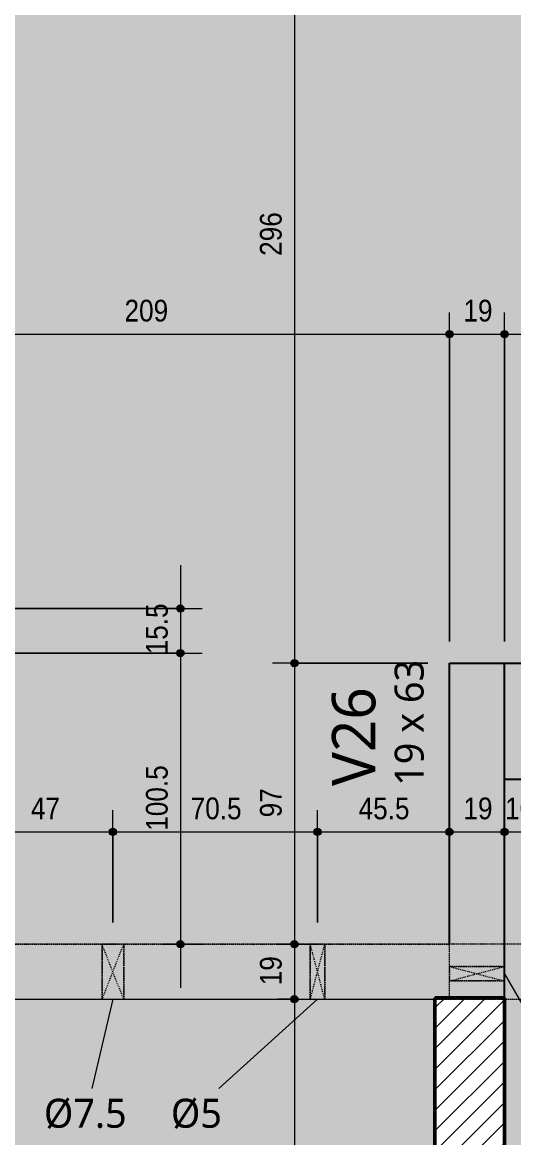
# Model space of a CAD drawing. Header units: centimetres. Extents: x -1475 to 26323, y -1238 to 84208.
# Drawn here: x 8368.9 to 8538.5, y -849.5 to -464.6 of the extents above; entities that cross this region are included whole.
import ezdxf

# ---------------------------------------------------------------- set-up
doc = ezdxf.new("R2010")
doc.units = ezdxf.units.CM
doc.linetypes.add('Hidden', pattern=[0.714375, 0.47625, -0.238125])
doc.linetypes.add('Traço', pattern=[0.635, 0.3175, -0.3175])
for name, color, linetype, lineweight in [('A-ANNO-DIMS', 7, 'Continuous', 9), ('A-ANNO-DIMS-50', 7, 'Continuous', 9), ('A-DETL', 7, 'Hidden', 18), ('A-FLOR', 7, 'Continuous', 9), ('A-GENM', 7, 'Continuous', 18), ('A-GENM-HDLN', 7, 'Traço', 18), ('A-GENM-IDEN', 7, 'Continuous', 9), ('S-BEAM', 7, 'Continuous', 9), ('S-BEAM-IDEN', 7, 'Continuous', 9), ('S-COLS', 7, 'Continuous', 9)]:
    doc.layers.add(name, color=color, linetype=linetype, lineweight=lineweight)
doc.styles.add('Fira Sans', font='', dxfattribs={"width": 0.9, "height": 7.5})
doc.styles.add('Gadugi', font='gadugi.ttf', dxfattribs={"height": 10})
doc.styles.add('Gadugi_1', font='gadugi.ttf', dxfattribs={"height": 15})
doc.styles.get('Fira Sans').set_extended_font_data('Fira Sans')
doc.dimstyles.new('PED_R80_1_5mm_ACIMA_As_ESQ__R00', dxfattribs={"dimscale": 30.48, "dimtxt": 10.229846, "dimasz": 0.328084, "dimexe": 0.246063, "dimexo": 0.246063, "dimgap": 0.049213, "dimtad": 1, "dimdec": 1, "dimrnd": 0.5, "dimdsep": 46, "dimtxsty": 'Fira Sans', "dimblk1": 'DOTSMALL', "dimblk2": 'DOTSMALL', "dimsah": 1, "dimcen": 0.09, "dimdle": 0.492126, "dimazin": 0, "dimtfac": 1, "dimtdec": 4, "dimtix": 1, "dimtmove": 0, "dimatfit": 3, "dimfxl": 1, "dimtvp": 1, "dimtolj": 1, "dimtzin": 0, "dimarcsym": 2})
doc.dimstyles.new('PED_R80_1_5mm_ACIMA_As_ESQ__R00_4', dxfattribs={"dimscale": 30.48, "dimtxt": 10.229846, "dimasz": 0.328084, "dimexe": 0.246063, "dimexo": 0.246063, "dimgap": 0.049213, "dimtad": 1, "dimdec": 1, "dimrnd": 0.5, "dimdsep": 46, "dimtxsty": 'Fira Sans', "dimblk1": 'DOTSMALL', "dimblk2": 'DOTSMALL', "dimsah": 1, "dimcen": 0.09, "dimdle": 0.492126, "dimazin": 0, "dimtfac": 1, "dimtdec": 4, "dimtix": 1, "dimtmove": 0, "dimatfit": 3, "dimfxl": 1, "dimtvp": 1, "dimtolj": 1, "dimtzin": 0, "dimarcsym": 2})

# ---------------------------------------------------------------- blocks, each defined once
blk = doc.blocks.new('PED_FURO_CIRCULAR_R04_2020 _INSTÂNCIA_ - FURO CIRC-4080988-PL300 - FORMA DO DUPLEX SUPERIOR')
at = {"layer": 'A-GENM-HDLN'}
for p, q in [((2.5, 9.5), (-2.5, -9.5)), ((-2.5, 9.5), (2.5, -9.5)), ((-2.5, 9.5), (-2.5, -9.5)), ((2.5, -9.5), (2.5, 9.5)), ((-2.5, -9.5), (2.5, -9.5))]:
    blk.add_line(p, q, dxfattribs=at)
blk = doc.blocks.new('PED_FURO_CIRCULAR_R04_2020 _INSTÂNCIA_ - FURO CIRC-V2-PL300 - FORMA DO DUPLEX SUPERIOR')
at = {"layer": 'A-GENM-HDLN'}
for p, q in [((3.75, 9.5), (-3.75, -9.5)), ((-3.75, 9.5), (3.75, -9.5)), ((-3.75, 9.5), (-3.75, -9.5)), ((3.75, -9.5), (3.75, 9.5)), ((-3.75, -9.5), (3.75, -9.5))]:
    blk.add_line(p, q, dxfattribs=at)
blk = doc.blocks.new('PED_FURO_CIRCULAR_R04_2020 _INSTÂNCIA_ - FURO CIRC-4080989-PL300 - FORMA DO DUPLEX SUPERIOR')
at = {"layer": 'A-GENM-HDLN'}
for p, q in [((2.5, 9.5), (-2.5, -9.5)), ((-2.5, 9.5), (2.5, -9.5)), ((2.5, 9.5), (-2.5, 9.5)), ((-2.5, 9.5), (-2.5, -9.5)), ((2.5, -9.5), (2.5, 9.5))]:
    blk.add_line(p, q, dxfattribs=at)
blk = doc.blocks.new('DIMBLOCK70-PL300 - FORMA DO DUPLEX SUPERIOR')
at = {"layer": 'A-ANNO-DIMS-50', "true_color": 0x000032}
h = blk.add_hatch(color=178, dxfattribs=at)
edge = h.paths.add_edge_path(flags=0)
edge.add_arc((8462.78, -389.75), 1.25, 0, 360)
h = blk.add_hatch(color=178, dxfattribs=at)
edge = h.paths.add_edge_path(flags=0)
edge.add_arc((8462.78, -685.75), 1.25, 0, 360)
at = {"layer": 'A-ANNO-DIMS-50', "color": 178, "true_color": 0x000032}
for p, q in [((8457.05, -389.75), (8470.28, -389.75)), ((8462.78, -389.75), (8457.05, -389.75)), ((8462.78, -389.75), (8462.78, -685.75)), ((8508.78, -685.75), (8455.28, -685.75)), ((8462.78, -685.75), (8508.78, -685.75))]:
    blk.add_line(p, q, dxfattribs=at)
for centre in [(8462.78, -389.75), (8462.78, -685.75)]:
    blk.add_circle(centre, 1.25, dxfattribs=at)
at = {"layer": 'A-ANNO-DIMS-50', "color": 0, "insert": (8450.89, -545.23), "char_height": 7.5, "width": 17.9416, "attachment_point": 1, "rotation": 90, "line_spacing_factor": 1.049215, "style": 'Fira Sans'}
blk.add_mtext('296', dxfattribs=at)
blk = doc.blocks.new('_DotSmall')
at = {"color": 0, "linetype": 'ByBlock', "const_width": 0.5}
blk.add_lwpolyline([(-0.0625, 0, 1), (0.0625, 0, 1)], format="xyb", close=True, dxfattribs=at)
blk = doc.blocks.new('DIMBLOCK71-PL300 - FORMA DO DUPLEX SUPERIOR')
at = {"layer": 'A-ANNO-DIMS-50', "true_color": 0x000032}
h = blk.add_hatch(color=178, dxfattribs=at)
edge = h.paths.add_edge_path(flags=0)
edge.add_arc((8462.78, -685.75), 1.25, 0, 360)
h = blk.add_hatch(color=178, dxfattribs=at)
edge = h.paths.add_edge_path(flags=0)
edge.add_arc((8462.78, -782.75), 1.25, 0, 360)
at = {"layer": 'A-ANNO-DIMS-50', "color": 178, "true_color": 0x000032}
for p, q in [((8508.78, -685.75), (8455.28, -685.75)), ((8462.78, -685.75), (8462.78, -782.75)), ((8462.78, -685.75), (8508.78, -685.75)), ((8457.05, -782.75), (8470.28, -782.75)), ((8462.78, -782.75), (8457.05, -782.75))]:
    blk.add_line(p, q, dxfattribs=at)
for centre in [(8462.78, -685.75), (8462.78, -782.75)]:
    blk.add_circle(centre, 1.25, dxfattribs=at)
at = {"layer": 'A-ANNO-DIMS-50', "color": 0, "insert": (8450.89, -738.97), "char_height": 7.5, "width": 11.3315, "attachment_point": 1, "rotation": 90, "line_spacing_factor": 1.049215, "style": 'Fira Sans'}
blk.add_mtext('97', dxfattribs=at)
blk = doc.blocks.new('DIMBLOCK72-PL300 - FORMA DO DUPLEX SUPERIOR')
at = {"layer": 'A-ANNO-DIMS-50', "true_color": 0x000032}
h = blk.add_hatch(color=178, dxfattribs=at)
edge = h.paths.add_edge_path(flags=0)
edge.add_arc((8462.78, -782.75), 1.25, 0, 360)
h = blk.add_hatch(color=178, dxfattribs=at)
edge = h.paths.add_edge_path(flags=0)
edge.add_arc((8462.78, -801.75), 1.25, 0, 360)
at = {"layer": 'A-ANNO-DIMS-50', "color": 178, "true_color": 0x000032}
for p, q in [((8457.05, -782.75), (8470.28, -782.75)), ((8462.78, -782.75), (8457.05, -782.75)), ((8462.78, -782.75), (8462.78, -801.75)), ((8457.05, -801.75), (8470.28, -801.75)), ((8462.78, -801.75), (8457.05, -801.75))]:
    blk.add_line(p, q, dxfattribs=at)
for centre in [(8462.78, -782.75), (8462.78, -801.75)]:
    blk.add_circle(centre, 1.25, dxfattribs=at)
at = {"layer": 'A-ANNO-DIMS-50', "color": 0, "insert": (8450.89, -796.91), "char_height": 7.5, "width": 11.1741, "attachment_point": 1, "rotation": 90, "line_spacing_factor": 1.049215, "style": 'Fira Sans'}
blk.add_mtext('19', dxfattribs=at)
blk = doc.blocks.new('DIMBLOCK73-PL300 - FORMA DO DUPLEX SUPERIOR')
at = {"layer": 'A-ANNO-DIMS-50', "true_color": 0x000032}
h = blk.add_hatch(color=178, dxfattribs=at)
edge = h.paths.add_edge_path(flags=0)
edge.add_arc((8462.78, -801.75), 1.25, 0, 360)
h = blk.add_hatch(color=178, dxfattribs=at)
edge = h.paths.add_edge_path(flags=0)
edge.add_arc((8462.78, -1060.75), 1.25, 0, 360)
at = {"layer": 'A-ANNO-DIMS-50', "color": 178, "true_color": 0x000032}
for p, q in [((8457.05, -801.75), (8470.28, -801.75)), ((8462.78, -801.75), (8457.05, -801.75)), ((8462.78, -801.75), (8462.78, -1060.75)), ((8457.05, -1060.75), (8470.28, -1060.75)), ((8462.78, -1060.75), (8457.05, -1060.75))]:
    blk.add_line(p, q, dxfattribs=at)
for centre in [(8462.78, -801.75), (8462.78, -1060.75)]:
    blk.add_circle(centre, 1.25, dxfattribs=at)
at = {"layer": 'A-ANNO-DIMS-50', "color": 0, "insert": (8450.89, -938.59), "char_height": 7.5, "width": 17.6268, "attachment_point": 1, "rotation": 90, "line_spacing_factor": 1.049215, "style": 'Fira Sans'}
blk.add_mtext('259', dxfattribs=at)
blk = doc.blocks.new('DIMBLOCK138-PL300 - FORMA DO DUPLEX SUPERIOR')
at = {"layer": 'A-ANNO-DIMS-50', "true_color": 0x000032}
h = blk.add_hatch(color=178, dxfattribs=at)
edge = h.paths.add_edge_path(flags=0)
edge.add_arc((8307.28, -572.26), 1.25, 0, 360)
h = blk.add_hatch(color=178, dxfattribs=at)
edge = h.paths.add_edge_path(flags=0)
edge.add_arc((8516.28, -572.26), 1.25, 0, 360)
at = {"layer": 'A-ANNO-DIMS-50', "color": 178, "true_color": 0x000032}
for p, q in [((8307.28, -578), (8307.28, -564.76)), ((8516.28, -678.25), (8516.28, -564.76)), ((8307.28, -572.26), (8516.28, -572.26)), ((8307.28, -572.26), (8307.28, -578)), ((8516.28, -572.26), (8516.28, -678.25))]:
    blk.add_line(p, q, dxfattribs=at)
for centre in [(8307.28, -572.26), (8516.28, -572.26)]:
    blk.add_circle(centre, 1.25, dxfattribs=at)
at = {"layer": 'A-ANNO-DIMS-50', "color": 0, "insert": (8404.17, -560.38), "char_height": 7.5, "width": 18.2563, "attachment_point": 1, "rotation": 0, "line_spacing_factor": 1.049215, "style": 'Fira Sans'}
blk.add_mtext('209', dxfattribs=at)
blk = doc.blocks.new('DIMBLOCK139-PL300 - FORMA DO DUPLEX SUPERIOR')
at = {"layer": 'A-ANNO-DIMS-50', "true_color": 0x000032}
h = blk.add_hatch(color=178, dxfattribs=at)
edge = h.paths.add_edge_path(flags=0)
edge.add_arc((8516.28, -572.26), 1.25, 0, 360)
h = blk.add_hatch(color=178, dxfattribs=at)
edge = h.paths.add_edge_path(flags=0)
edge.add_arc((8535.28, -572.26), 1.25, 0, 360)
at = {"layer": 'A-ANNO-DIMS-50', "color": 178, "true_color": 0x000032}
for p, q in [((8516.28, -678.25), (8516.28, -564.76)), ((8535.28, -678.25), (8535.28, -564.76)), ((8516.28, -572.26), (8535.28, -572.26)), ((8516.28, -572.26), (8516.28, -678.25)), ((8535.28, -572.26), (8535.28, -678.25))]:
    blk.add_line(p, q, dxfattribs=at)
for centre in [(8516.28, -572.26), (8535.28, -572.26)]:
    blk.add_circle(centre, 1.25, dxfattribs=at)
at = {"layer": 'A-ANNO-DIMS-50', "color": 0, "insert": (8521.12, -560.38), "char_height": 7.5, "width": 11.1741, "attachment_point": 1, "rotation": 0, "line_spacing_factor": 1.049215, "style": 'Fira Sans'}
blk.add_mtext('19', dxfattribs=at)
blk = doc.blocks.new('DIMBLOCK140-PL300 - FORMA DO DUPLEX SUPERIOR')
at = {"layer": 'A-ANNO-DIMS-50', "true_color": 0x000032}
h = blk.add_hatch(color=178, dxfattribs=at)
edge = h.paths.add_edge_path(flags=0)
edge.add_arc((8535.28, -572.26), 1.25, 0, 360)
h = blk.add_hatch(color=178, dxfattribs=at)
edge = h.paths.add_edge_path(flags=0)
edge.add_arc((9304.28, -572.26), 1.25, 0, 360)
at = {"layer": 'A-ANNO-DIMS-50', "color": 178, "true_color": 0x000032}
for p, q in [((8535.28, -678.25), (8535.28, -564.76)), ((9304.28, -578), (9304.28, -564.76)), ((8535.28, -572.26), (9304.28, -572.26)), ((8535.28, -572.26), (8535.28, -678.25)), ((9304.28, -572.26), (9304.28, -578))]:
    blk.add_line(p, q, dxfattribs=at)
for centre in [(8535.28, -572.26), (9304.28, -572.26)]:
    blk.add_circle(centre, 1.25, dxfattribs=at)
at = {"layer": 'A-ANNO-DIMS-50', "color": 0, "insert": (8912.5, -560.38), "char_height": 7.5, "width": 17.4694, "attachment_point": 1, "rotation": 0, "line_spacing_factor": 1.049215, "style": 'Fira Sans'}
blk.add_mtext('769', dxfattribs=at)
blk = doc.blocks.new('DIMBLOCK282-PL300 - FORMA DO DUPLEX SUPERIOR')
at = {"layer": 'A-ANNO-DIMS-50', "true_color": 0x000032}
h = blk.add_hatch(color=178, dxfattribs=at)
edge = h.paths.add_edge_path(flags=0)
edge.add_arc((8353.03, -744), 1.25, 0, 360)
h = blk.add_hatch(color=178, dxfattribs=at)
edge = h.paths.add_edge_path(flags=0)
edge.add_arc((8400.15, -744), 1.25, 0, 360)
at = {"layer": 'A-ANNO-DIMS-50', "color": 178, "true_color": 0x000032}
for p, q in [((8353.03, -775.25), (8353.03, -736.5)), ((8400.15, -775.25), (8400.15, -736.5)), ((8353.03, -744), (8400.15, -744)), ((8353.03, -744), (8353.03, -775.25)), ((8400.15, -744), (8400.15, -775.25))]:
    blk.add_line(p, q, dxfattribs=at)
for centre in [(8353.03, -744), (8400.15, -744)]:
    blk.add_circle(centre, 1.25, dxfattribs=at)
at = {"layer": 'A-ANNO-DIMS-50', "color": 0, "insert": (8371.87, -732.12), "char_height": 7.5, "width": 11.3315, "attachment_point": 1, "line_spacing_factor": 1.049215, "style": 'Fira Sans'}
blk.add_mtext('47', dxfattribs=at)
blk = doc.blocks.new('DIMBLOCK283-PL300 - FORMA DO DUPLEX SUPERIOR')
at = {"layer": 'A-ANNO-DIMS-50', "true_color": 0x000032}
h = blk.add_hatch(color=178, dxfattribs=at)
edge = h.paths.add_edge_path(flags=0)
edge.add_arc((8400.15, -744), 1.25, 0, 360)
h = blk.add_hatch(color=178, dxfattribs=at)
edge = h.paths.add_edge_path(flags=0)
edge.add_arc((8470.77, -744), 1.25, 0, 360)
at = {"layer": 'A-ANNO-DIMS-50', "color": 178, "true_color": 0x000032}
for p, q in [((8400.15, -775.25), (8400.15, -736.5)), ((8470.77, -775.25), (8470.77, -736.5)), ((8400.15, -744), (8470.77, -744)), ((8400.15, -744), (8400.15, -775.25)), ((8470.77, -744), (8470.77, -775.25))]:
    blk.add_line(p, q, dxfattribs=at)
for centre in [(8400.15, -744), (8470.77, -744)]:
    blk.add_circle(centre, 1.25, dxfattribs=at)
at = {"layer": 'A-ANNO-DIMS-50', "color": 0, "insert": (8427, -732.12), "char_height": 7.5, "width": 20.3023, "attachment_point": 1, "line_spacing_factor": 1.049215, "style": 'Fira Sans'}
blk.add_mtext('70.5', dxfattribs=at)
blk = doc.blocks.new('DIMBLOCK284-PL300 - FORMA DO DUPLEX SUPERIOR')
at = {"layer": 'A-ANNO-DIMS-50', "true_color": 0x000032}
h = blk.add_hatch(color=178, dxfattribs=at)
edge = h.paths.add_edge_path(flags=0)
edge.add_arc((8470.77, -744), 1.25, 0, 360)
h = blk.add_hatch(color=178, dxfattribs=at)
edge = h.paths.add_edge_path(flags=0)
edge.add_arc((8516.28, -744), 1.25, 0, 360)
at = {"layer": 'A-ANNO-DIMS-50', "color": 178, "true_color": 0x000032}
for p, q in [((8470.77, -775.25), (8470.77, -736.5)), ((8516.28, -749.73), (8516.28, -736.5)), ((8470.77, -744), (8516.28, -744)), ((8470.77, -744), (8470.77, -775.25)), ((8516.28, -744), (8516.28, -749.73))]:
    blk.add_line(p, q, dxfattribs=at)
for centre in [(8470.77, -744), (8516.28, -744)]:
    blk.add_circle(centre, 1.25, dxfattribs=at)
at = {"layer": 'A-ANNO-DIMS-50', "color": 0, "insert": (8484.94, -732.12), "char_height": 7.5, "width": 20.6171, "attachment_point": 1, "line_spacing_factor": 1.049215, "style": 'Fira Sans'}
blk.add_mtext('45.5', dxfattribs=at)
blk = doc.blocks.new('DIMBLOCK285-PL300 - FORMA DO DUPLEX SUPERIOR')
at = {"layer": 'A-ANNO-DIMS-50', "true_color": 0x000032}
h = blk.add_hatch(color=178, dxfattribs=at)
edge = h.paths.add_edge_path(flags=0)
edge.add_arc((8516.28, -744), 1.25, 0, 360)
h = blk.add_hatch(color=178, dxfattribs=at)
edge = h.paths.add_edge_path(flags=0)
edge.add_arc((8535.28, -744), 1.25, 0, 360)
at = {"layer": 'A-ANNO-DIMS-50', "color": 178, "true_color": 0x000032}
for p, q in [((8516.28, -749.73), (8516.28, -736.5)), ((8535.28, -749.73), (8535.28, -736.5)), ((8516.28, -744), (8535.28, -744)), ((8516.28, -744), (8516.28, -749.73)), ((8535.28, -744), (8535.28, -749.73))]:
    blk.add_line(p, q, dxfattribs=at)
for centre in [(8516.28, -744), (8535.28, -744)]:
    blk.add_circle(centre, 1.25, dxfattribs=at)
at = {"layer": 'A-ANNO-DIMS-50', "color": 0, "insert": (8521.12, -732.12), "char_height": 7.5, "width": 11.1741, "attachment_point": 1, "line_spacing_factor": 1.049215, "style": 'Fira Sans'}
blk.add_mtext('19', dxfattribs=at)
blk = doc.blocks.new('DIMBLOCK286-PL300 - FORMA DO DUPLEX SUPERIOR')
at = {"layer": 'A-ANNO-DIMS-50', "true_color": 0x000032}
h = blk.add_hatch(color=178, dxfattribs=at)
edge = h.paths.add_edge_path(flags=0)
edge.add_arc((8535.28, -744), 1.25, 0, 360)
h = blk.add_hatch(color=178, dxfattribs=at)
edge = h.paths.add_edge_path(flags=0)
edge.add_arc((8545.31, -744), 1.25, 0, 360)
at = {"layer": 'A-ANNO-DIMS-50', "color": 178, "true_color": 0x000032}
for p, q in [((8535.28, -749.73), (8535.28, -736.5)), ((8545.31, -750.5), (8545.31, -736.5)), ((8535.28, -744), (8545.31, -744)), ((8535.28, -744), (8535.28, -749.73)), ((8545.31, -744), (8545.31, -750.5))]:
    blk.add_line(p, q, dxfattribs=at)
for centre in [(8535.28, -744), (8545.31, -744)]:
    blk.add_circle(centre, 1.25, dxfattribs=at)
at = {"layer": 'A-ANNO-DIMS-50', "color": 0, "insert": (8535.51, -732.12), "char_height": 7.5, "width": 11.4889, "attachment_point": 1, "line_spacing_factor": 1.049215, "style": 'Fira Sans'}
blk.add_mtext('10', dxfattribs=at)
blk = doc.blocks.new('DIMBLOCK301-PL300 - FORMA DO DUPLEX SUPERIOR')
at = {"layer": 'A-ANNO-DIMS-50', "true_color": 0x000032}
h = blk.add_hatch(color=178, dxfattribs=at)
edge = h.paths.add_edge_path(flags=0)
edge.add_arc((8423.44, -666.93), 1.25, 0, 360)
h = blk.add_hatch(color=178, dxfattribs=at)
edge = h.paths.add_edge_path(flags=0)
edge.add_arc((8423.44, -682.26), 1.25, 0, 360)
at = {"layer": 'A-ANNO-DIMS-50', "color": 178, "true_color": 0x000032}
for p, q in [((8423.44, -651.93), (8423.44, -682.26)), ((8356.88, -666.93), (8430.94, -666.93)), ((8423.44, -666.93), (8356.88, -666.93)), ((8356.88, -682.26), (8430.94, -682.26)), ((8423.44, -682.26), (8356.88, -682.26))]:
    blk.add_line(p, q, dxfattribs=at)
for centre in [(8423.44, -666.93), (8423.44, -682.26)]:
    blk.add_circle(centre, 1.25, dxfattribs=at)
at = {"layer": 'A-ANNO-DIMS-50', "color": 0, "insert": (8411.56, -682.72), "char_height": 7.5, "width": 19.5154, "attachment_point": 1, "rotation": 90, "line_spacing_factor": 1.049215, "style": 'Fira Sans'}
blk.add_mtext('15.5', dxfattribs=at)
blk = doc.blocks.new('DIMBLOCK302-PL300 - FORMA DO DUPLEX SUPERIOR')
at = {"layer": 'A-ANNO-DIMS-50', "true_color": 0x000032}
h = blk.add_hatch(color=178, dxfattribs=at)
edge = h.paths.add_edge_path(flags=0)
edge.add_arc((8423.44, -682.26), 1.25, 0, 360)
h = blk.add_hatch(color=178, dxfattribs=at)
edge = h.paths.add_edge_path(flags=0)
edge.add_arc((8423.44, -782.75), 1.25, 0, 360)
at = {"layer": 'A-ANNO-DIMS-50', "color": 178, "true_color": 0x000032}
for p, q in [((8356.88, -682.26), (8430.94, -682.26)), ((8423.44, -682.26), (8356.88, -682.26)), ((8423.44, -682.26), (8423.44, -797.75)), ((8417.71, -782.75), (8430.94, -782.75)), ((8423.44, -782.75), (8417.71, -782.75))]:
    blk.add_line(p, q, dxfattribs=at)
for centre in [(8423.44, -682.26), (8423.44, -782.75)]:
    blk.add_circle(centre, 1.25, dxfattribs=at)
at = {"layer": 'A-ANNO-DIMS-50', "color": 0, "insert": (8411.56, -743.59), "char_height": 7.5, "width": 26.5976, "attachment_point": 1, "rotation": 90, "line_spacing_factor": 1.049215, "style": 'Fira Sans'}
blk.add_mtext('100.5', dxfattribs=at)

msp = doc.modelspace()

# ---------------------------------------------------------------- hatches: boundary and pattern name
at = {"layer": 'A-DETL', "linetype": 'Continuous', "true_color": 0xffcc66}
for points in [[(8438.95, -801.75), (8511.28, -801.75), (8511.28, -801.25), (8516.28, -801.25), (8516.28, -782.75), (8079.28, -782.75), (8079.28, -801.25), (8084.28, -801.25), (8084.28, -801.75), (8347.96, -801.75)], [(8802.93, -801.75), (8890.28, -801.75), (8890.28, -782.75), (8535.28, -782.75), (8535.28, -801.75), (8711.94, -801.75)]]:
    msp.add_hatch(color=31, dxfattribs=at).paths.add_polyline_path(points, flags=0)
at = {"layer": 'A-FLOR', "lineweight": 18, "true_color": 0xd9d9d9}
for points in [[(8347.96, -782.75), (8516.28, -782.75), (8516.28, -685.75), (9318.28, -685.75), (9318.28, -389.75), (8307.28, -389.75), (8307.28, -666.93), (8349.38, -666.93), (8349.38, -682.26), (8307.28, -682.26), (8307.28, -782.75)], [(8511.28, -1060.75), (8511.28, -801.75), (8326.28, -801.75), (8326.28, -1060.75), (8347.96, -1060.75)]]:
    msp.add_hatch(color=254, dxfattribs=at).paths.add_polyline_path(points, flags=0)
h = msp.add_hatch(color=254, dxfattribs=at)
h.paths.add_polyline_path([(8711.94, -1060.75), (8890.28, -1060.75), (8890.28, -801.75), (8535.28, -801.75), (8535.28, -1060.75)], flags=0)
h.paths.add_polyline_path([(8909.28, -1060.75), (9161.28, -1060.75), (9161.28, -998.81), (9158.56, -993.73), (9156.86, -988.1), (9156.28, -982.25), (9156.86, -976.4), (9158.56, -970.77), (9161.34, -965.58), (9165.07, -961.04), (9169.61, -957.31), (9174.8, -954.53), (9180.43, -952.83), (9186.28, -952.25), (9192.13, -952.83), (9197.76, -954.53), (9202.95, -957.31), (9207.49, -961.04), (9211.22, -965.58), (9214, -970.77), (9215.7, -976.4), (9216.28, -982.25), (9215.7, -988.1), (9214, -993.73), (9211.28, -998.89), (9211.28, -1060.75), (9418.28, -1060.75), (9418.28, -704.75), (9337.28, -704.75), (9337.28, -725.75), (8535.28, -725.75), (8535.28, -782.75), (8909.28, -782.75), (8909.28, -1008.78)], flags=0)
h.paths.add_polyline_path([(8853.25, -1011.32), (8851.9, -1011.14), (8850.63, -1010.62), (8849.55, -1009.79), (8848.71, -1008.7), (8848.19, -1007.44), (8848.01, -1006.08), (8848.19, -1004.73), (8848.71, -1003.47), (8849.55, -1002.38), (8850.63, -1001.55), (8851.9, -1001.03), (8853.25, -1000.85), (8854.61, -1001.03), (8855.87, -1001.55), (8856.95, -1002.38), (8857.79, -1003.47), (8858.31, -1004.73), (8858.49, -1006.08), (8858.31, -1007.44), (8857.72, -1008.78), (8856.95, -1009.79), (8855.87, -1010.62), (8854.61, -1011.14)], flags=0)
h.paths.add_polyline_path([(8853.25, -861.32), (8851.9, -861.14), (8850.63, -860.62), (8849.55, -859.79), (8848.71, -858.7), (8848.19, -857.44), (8848.01, -856.08), (8848.19, -854.73), (8848.71, -853.47), (8849.55, -852.38), (8850.63, -851.55), (8851.9, -851.03), (8853.25, -850.85), (8854.61, -851.03), (8855.87, -851.55), (8856.95, -852.38), (8857.79, -853.47), (8858.31, -854.73), (8858.49, -856.08), (8858.31, -857.44), (8857.79, -858.7), (8856.95, -859.79), (8855.87, -860.62), (8854.61, -861.14)], flags=0)
h.paths.add_polyline_path([(8545.31, -773), (8545.31, -758), (8560.31, -758), (8560.31, -773)], flags=0)
at = {"layer": 'S-BEAM', "true_color": 0xd9d9d9}
for points in [[(8516.28, -801.25), (8535.28, -801.25), (8535.28, -685.75), (8516.28, -685.75), (8516.28, -782.75)], [(8535.28, -725.75), (9277.28, -725.75), (9277.28, -685.75), (8535.28, -685.75)]]:
    msp.add_hatch(color=254, dxfattribs=at).paths.add_polyline_path(points, flags=0)
at = {"layer": 'S-COLS', "lineweight": 18, "true_color": 0x808080}
h = msp.add_hatch(dxfattribs=at)
h.set_pattern_fill('FP_1', color=8, style=0, pattern_type=2)
h.set_pattern_definition([(45, (8297.7794, 0), (-3.535534, 3.535534), [])])
h.paths.add_polyline_path([(8511.28, -1079.75), (8535.28, -1079.75), (8535.28, -801.25), (8511.28, -801.25), (8511.28, -1008.78)], flags=0)

# ---------------------------------------------------------------- linework, layer by layer
at = {"layer": 'A-DETL'}
for p, q in [((8079.28, -782.75), (8516.28, -782.75)), ((8516.28, -782.75), (8246.28, -782.75)), ((8396.4, -801.75), (8396.4, -782.75)), ((8403.9, -782.75), (8403.9, -801.75)), ((8468.27, -801.75), (8468.27, -782.75)), ((8473.27, -782.75), (8473.27, -801.75)), ((8516.28, -801.25), (8516.28, -782.75)), ((8890.28, -782.75), (8516.28, -782.75)), ((8535.28, -782.75), (8516.28, -782.75)), ((8535.28, -801.75), (8535.28, -782.75)), ((8516.28, -790.43), (8535.28, -790.43)), ((8535.28, -795.43), (8516.28, -795.43)), ((8084.28, -801.75), (8511.28, -801.75)), ((8326.28, -801.75), (8516.28, -801.75)), ((8516.28, -801.25), (8511.28, -801.25)), ((8511.28, -801.25), (8511.28, -801.75)), ((8511.28, -801.75), (8516.28, -801.75)), ((8516.28, -801.75), (8890.28, -801.75)), ((8516.28, -801.75), (8535.28, -801.75))]:
    msp.add_line(p, q, dxfattribs=at)
at = {"layer": 'A-GENM-IDEN'}
for p, q in [((8535.28, -792.93), (8558, -832.5)), ((8400.15, -801.75), (8392.91, -832.5)), ((8470.77, -801.75), (8436.73, -832.5))]:
    msp.add_line(p, q, dxfattribs=at)
at = {"layer": 'S-BEAM', "lineweight": 25}
for p, q in [((8516.28, -685.75), (8535.28, -685.75)), ((8516.28, -782.75), (8516.28, -685.75)), ((8535.28, -801.25), (8535.28, -685.75)), ((8535.28, -685.75), (9277.28, -685.75)), ((8535.28, -725.75), (9277.28, -725.75))]:
    msp.add_line(p, q, dxfattribs=at)
at = {"layer": 'S-COLS', "lineweight": 50}
for p, q in [((8511.28, -1079.75), (8511.28, -801.25)), ((8511.28, -801.25), (8535.28, -801.25)), ((8535.28, -801.25), (8535.28, -1079.75))]:
    msp.add_line(p, q, dxfattribs=at)

# ---------------------------------------------------------------- block references
at = {"layer": 'A-GENM', "linetype": 'Traço'}
for name, p, rotation in [('PED_FURO_CIRCULAR_R04_2020 _INSTÂNCIA_ - FURO CIRC-V2-PL300 - FORMA DO DUPLEX SUPERIOR', (8400.15, -792.25), 180), ('PED_FURO_CIRCULAR_R04_2020 _INSTÂNCIA_ - FURO CIRC-4080988-PL300 - FORMA DO DUPLEX SUPERIOR', (8470.77, -792.25), 180), ('PED_FURO_CIRCULAR_R04_2020 _INSTÂNCIA_ - FURO CIRC-4080989-PL300 - FORMA DO DUPLEX SUPERIOR', (8525.78, -792.93), 90)]:
    msp.add_blockref(name, p, dxfattribs=dict(at, rotation=rotation))

# ---------------------------------------------------------------- texts
at = {"layer": 'A-GENM-IDEN', "char_height": 10, "attachment_point": 1, "style": 'Gadugi'}
for s, insert, width in [('Ø7.5', (8376.36, -836.06), 34.8734), ('Ø5', (8420.18, -836.06), 22.0464)]:
    msp.add_mtext(s, dxfattribs=dict(at, insert=insert, width=width))
at = {"layer": 'S-BEAM-IDEN', "attachment_point": 1, "rotation": 90}
for s, insert, char_height, width, style in [('19 x 63', (8497.38, -728.09), 10, 54.5147, 'Gadugi'), ('V26', (8475.74, -728.14), 15, 44.0928, 'Gadugi_1')]:
    msp.add_mtext(s, dxfattribs=dict(at, insert=insert, char_height=char_height, width=width, style=style))

# ---------------------------------------------------------------- dimensions: what is measured, and where the dimension line sits
at = {"layer": 'A-ANNO-DIMS', "color": 178, "true_color": 0x000032}
for base, p1, p2, angle, dimstyle, override, picture, middle in [((8462.78, -685.75), (8464.55, -389.75), (8516.28, -685.75), 90, 'PED_R80_1_5mm_ACIMA_As_ESQ__R00', {"dimpost": '<>', "dimfxl": 300.48666}, 'DIMBLOCK70-PL300 - FORMA DO DUPLEX SUPERIOR', (8457.41, -537.75)), ((8516.28, -572.26), (8307.28, -570.5), (8516.28, -685.75), 0, 'PED_R80_1_5mm_ACIMA_As_ESQ__R00', {"dimpost": '<>', "dimfxl": 238.671553}, 'DIMBLOCK138-PL300 - FORMA DO DUPLEX SUPERIOR', (8411.78, -566.89)), ((8535.28, -572.26), (8516.28, -685.75), (8535.28, -685.75), 0, 'PED_R80_1_5mm_ACIMA_As_ESQ__R00', {"dimpost": '<>', "dimfxl": 19}, 'DIMBLOCK139-PL300 - FORMA DO DUPLEX SUPERIOR', (8525.78, -566.89)), ((9304.28, -572.26), (8535.28, -685.75), (9304.28, -570.5), 0, 'PED_R80_1_5mm_ACIMA_As_ESQ__R00', {"dimpost": '<>', "dimfxl": 777.588721}, 'DIMBLOCK140-PL300 - FORMA DO DUPLEX SUPERIOR', (8919.78, -566.89)), ((8423.44, -682.26), (8349.38, -666.93), (8349.38, -682.26), 90, 'PED_R80_1_5mm_ACIMA_As_ESQ__R00_4', {"dimpost": '<>', "dimfxl": 15.333451}, 'DIMBLOCK301-PL300 - FORMA DO DUPLEX SUPERIOR', (8418.13, -674.59)), ((8423.44, -782.75), (8349.38, -682.26), (8425.21, -782.75), 90, 'PED_R80_1_5mm_ACIMA_As_ESQ__R00_4', {"dimpost": '<>', "dimfxl": 125.893568}, 'DIMBLOCK302-PL300 - FORMA DO DUPLEX SUPERIOR', (8418.13, -732.5)), ((8462.78, -782.75), (8516.28, -685.75), (8464.55, -782.75), 90, 'PED_R80_1_5mm_ACIMA_As_ESQ__R00', {"dimpost": '<>', "dimfxl": 109.932857}, 'DIMBLOCK71-PL300 - FORMA DO DUPLEX SUPERIOR', (8457.41, -734.25)), ((8462.78, -801.75), (8464.55, -782.75), (8464.55, -801.75), 90, 'PED_R80_1_5mm_ACIMA_As_ESQ__R00', {"dimpost": '<>', "dimfxl": 19}, 'DIMBLOCK72-PL300 - FORMA DO DUPLEX SUPERIOR', (8457.41, -792.25)), ((8462.78, -1060.75), (8464.55, -801.75), (8464.55, -1060.75), 90, 'PED_R80_1_5mm_ACIMA_As_ESQ__R00', {"dimpost": '<>', "dimfxl": 259}, 'DIMBLOCK73-PL300 - FORMA DO DUPLEX SUPERIOR', (8457.41, -931.25))]:
    dim = msp.add_linear_dim(base=base, p1=p1, p2=p2, angle=angle, dimstyle=dimstyle, override=override, dxfattribs=at)
    dim.commit()
    dim.dimension.update_dxf_attribs({"geometry": picture, "text_midpoint": middle})
for base, p1, p2, override, picture, middle in [((8400.15, -744), (8353.03, -782.75), (8400.15, -782.75), {"dimpost": '<>', "dimfxl": 47.113351}, 'DIMBLOCK282-PL300 - FORMA DO DUPLEX SUPERIOR', (8376.59, -738.7)), ((8470.77, -744), (8400.15, -782.75), (8470.77, -782.75), {"dimpost": '<>', "dimfxl": 70.62526}, 'DIMBLOCK283-PL300 - FORMA DO DUPLEX SUPERIOR', (8435.46, -738.69)), ((8516.28, -744), (8470.77, -782.75), (8516.28, -742.23), {"dimpost": '<>', "dimfxl": 60.930541}, 'DIMBLOCK284-PL300 - FORMA DO DUPLEX SUPERIOR', (8493.53, -738.69)), ((8535.28, -744), (8516.28, -742.23), (8535.28, -742.23), {"dimpost": '<>', "dimfxl": 19}, 'DIMBLOCK285-PL300 - FORMA DO DUPLEX SUPERIOR', (8525.78, -738.63)), ((8545.31, -744), (8535.28, -742.23), (8545.31, -758), {"dimpost": '<>', "dimfxl": 18.689993}, 'DIMBLOCK286-PL300 - FORMA DO DUPLEX SUPERIOR', (8540.3, -738.69))]:
    dim = msp.add_linear_dim(base=base, p1=p1, p2=p2, dimstyle='PED_R80_1_5mm_ACIMA_As_ESQ__R00_4', override=override, dxfattribs=at)
    dim.commit()
    dim.dimension.update_dxf_attribs({"geometry": picture, "text_midpoint": middle})

doc.saveas('drawing.dxf')
